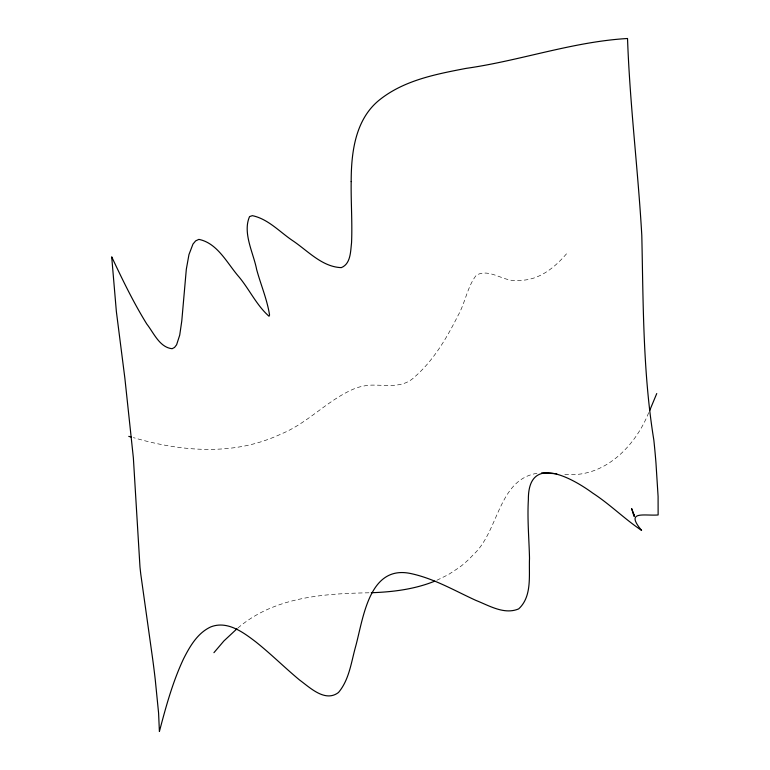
<?xml version="1.0" encoding="UTF-8"?>
<svg xmlns="http://www.w3.org/2000/svg" width="770" height="770" viewBox="0 0 770 770"><rect width="100%" height="100%" fill="white"/><g stroke="black" fill="none" stroke-linecap="round" stroke-linejoin="round"><path stroke-width="0.58" stroke-dasharray="3.85 2.89" d="M648.696 412.653C634.923 447.37 602.487 479.556 562.456 474.06M566.518 253.802C557.875 263.841 547.624 273.042 535.006 277.652A45.478 43.418 -24.8 0 1 518.557 280.405C504.157 282.715 489.585 267.45 476.235 275.314C467.188 287.017 465.35 302.629 458.092 315.421C446.735 337.992 433.587 360.572 414.25 377.271C402.161 388.879 385 384.548 370.091 385.173A54.853 52.37 -24.8 0 0 356.154 388.003C328.732 398.735 308.866 422.557 281.56 433.799A155.453 148.417 -24.8 0 1 243.108 446.302C206.524 453.106 168.784 447.996 133.383 437.62M237.882 628.041C274.303 596.76 324.343 593.545 370.158 592.775M436.84 580.282L448.333 574.641L459.363 567.423A94.797 90.504 -24.8 0 0 473.252 554.737C499.124 531.464 497.911 478.728 538.105 473.155"/><path stroke-width="1.16" d="M649.659 410.574L656.752 393.547M213.935 652.671L223.926 640.929L236.996 628.753M434.771 581.148C414.655 589.3 392.825 592.005 371.275 592.727M541.522 472.953L556.71 473.714M128.754 436.378L131.064 437.004M634.085 514.889L631.621 508.595L634.028 515.958M634.23 516.487L633.363 513.677L633.931 515.573M351.187 181.576C350.87 202 352.429 222.434 351.543 242.858C350.494 251.434 350.831 263.802 341.312 267.633C321.908 266.949 307.548 250.491 292.244 240.365C279.452 231.664 267.96 218.892 252.348 215.658L249.557 216.591C242.377 232.925 253.494 253.041 256.651 269.519C260.77 284.708 267.123 299.405 269.558 314.997L269.028 316.249C256.776 305.546 249.557 289.693 239.172 277.133C227.362 263.735 217.737 243.156 198.872 239.383L195.657 240.885L192.981 244.061L188.958 254.591L186.321 269.25L181.778 320.975L179.728 335.085L176.6 344.787L174.54 347.443L172.114 348.714C159.554 347.366 153.759 332.9 146.791 324.035C133.48 302.523 122.468 279.693 111.698 256.833L116.357 311.475L124.865 378.166L133.364 457.842L139.976 566.913A49.761 4.716 83 0 0 140.785 574.247L152.373 656.858A92.179 8.739 83 0 1 154.375 672.239A87.414 8.287 83 0 1 155.27 679.823L158.591 713.068L159.4 731.5C165.887 706.87 172.624 682.104 183.481 658.976C189.815 646.434 197.505 632.998 210.826 626.886C227.304 620.408 243.281 632.334 255.756 641.853C270.886 653.894 284.611 667.561 299.463 679.929C309.964 687.581 325.161 702.673 338.473 692.5C349.041 679.997 351.13 662.922 355.317 647.628C363.286 619.34 368.493 564.468 410.805 573.554C433.962 578.482 454.589 590.667 475.918 600.407C489.152 605.605 504.273 615.028 518.682 608.887C532.34 596.317 528.769 575.103 529.51 558.346C529.067 538.798 527.229 519.24 528.364 499.682C528.056 453.241 572.052 477.968 592.842 493.175C609.984 504.321 624.701 519.105 641.583 530.386C624.797 510.269 644.144 516.015 658.129 514.966L658.09 496.457L655.973 463.088A87.414 9.153 85 0 0 655.337 455.474A92.179 9.654 85 0 0 653.836 440.045C642.835 372.333 643.316 303.842 641.805 235.524C638.06 169.756 629.831 104.335 627.531 38.5C572.668 41.696 520.414 60.666 466.216 68.357C436.388 74.103 404.895 80.032 380.38 99.205C355.355 118.493 351.197 152.133 351.187 181.576"/></g></svg>
